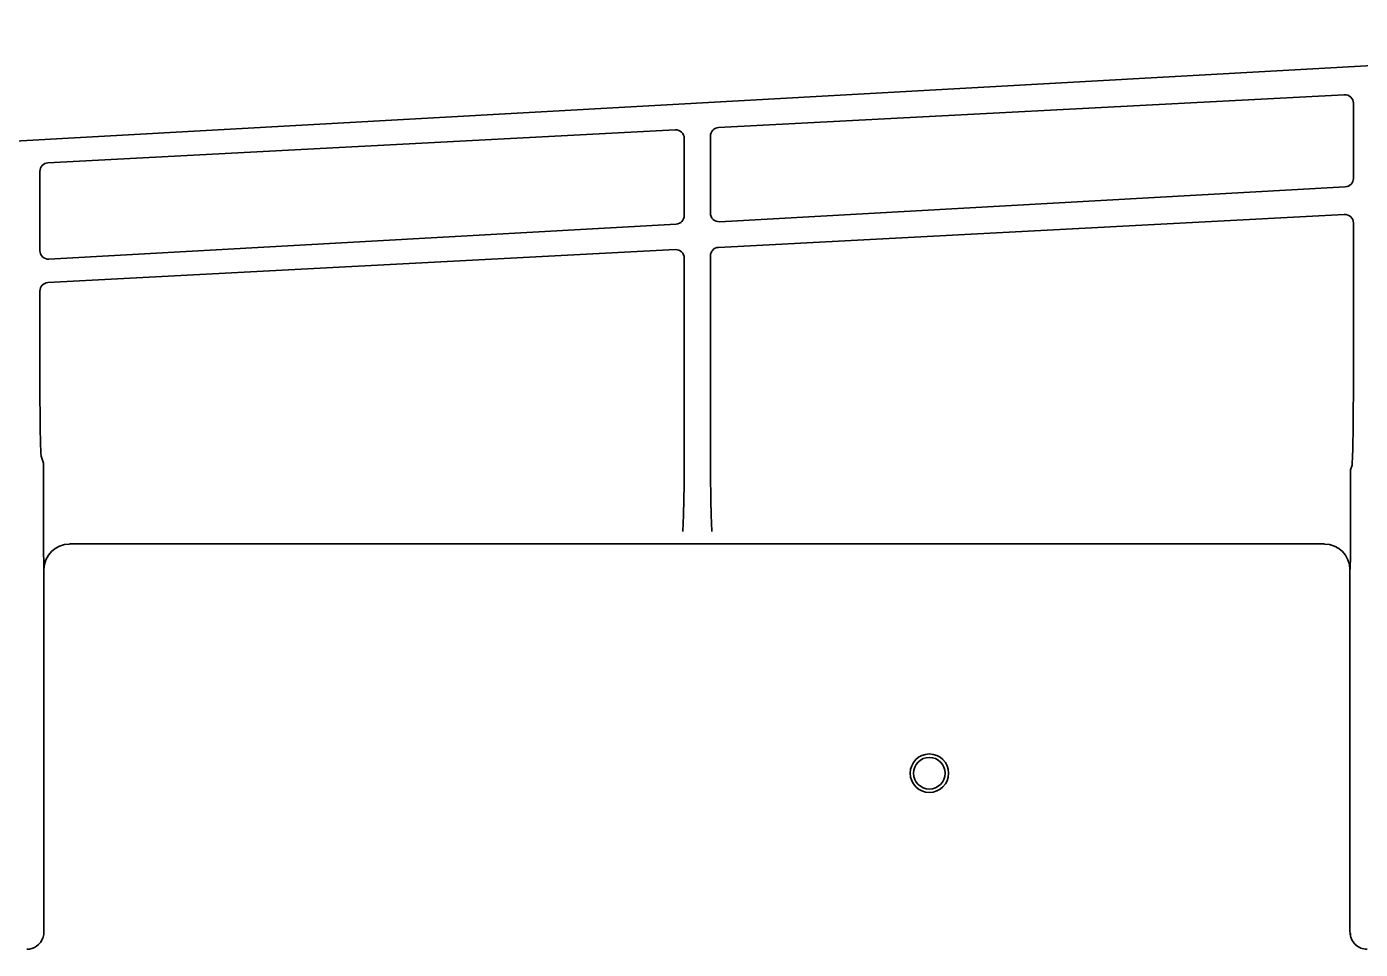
# Model space of a CAD drawing. Extents: x 5809 to 10669, y -850 to 3566.
# Drawn here: x 8951.4 to 9107.5, y 3341.7 to 3449.7 of the extents above; entities that cross this region are included whole.
import ezdxf

# ---------------------------------------------------------------- set-up
doc = ezdxf.new("R2010")
doc.units = 0
doc.header["$LTSCALE"] = 5
doc.layers.add('1', color=7, linetype='CONTINUOUS', true_color=0xffffff)

msp = doc.modelspace()

# ---------------------------------------------------------------- linework, layer by layer
at = {"layer": '1', "color": 7, "linetype": 'Continuous', "lineweight": 35}
for p, q in [((9190.67, 3449.74), (8906.29, 3433.89)), ((9032.38, 3437.92), (9105.65, 3441.77)), ((9106.71, 3440.77), (9106.71, 3431.98)), ((8953.87, 3433.8), (9027.31, 3437.65)), ((9031.43, 3427.9), (9031.43, 3436.92)), ((9028.37, 3436.66), (9028.37, 3427.62)), ((8952.92, 3423.52), (8952.92, 3432.8)), ((9105.76, 3430.99), (9032.49, 3426.9)), ((9032.38, 3423.9), (9105.65, 3427.75)), ((9027.42, 3426.62), (8953.98, 3422.52)), ((9106.71, 3426.75), (9106.71, 3407.89)), ((9027.31, 3423.63), (8953.87, 3419.78)), ((9031.43, 3397.62), (9031.43, 3422.91)), ((9028.37, 3397.7), (9028.37, 3422.64)), ((8952.92, 3418.78), (8952.92, 3408.15)), ((8953.07, 3399.46), (8953.34, 3398.64)), ((8953.36, 3397.84), (8953.36, 3389.46)), ((9106.55, 3398.39), (9106.37, 3397.84)), ((9106.37, 3397.84), (9106.37, 3390.21)), ((8956.4, 3389.17), (8956.4, 3389.17)), ((9103.32, 3389.17), (8956.4, 3389.17)), ((9103.32, 3389.17), (9103.32, 3389.17)), ((8953.39, 3386.21), (8953.4, 3386.17)), ((8953.4, 3386.17), (8953.4, 3343.78)), ((9106.33, 3386.22), (9106.31, 3386.17)), ((9106.31, 3343.78), (9106.31, 3386.17)), ((8953.26, 3343.05), (8953.3, 3343.14)), ((9106.42, 3343.14), (9106.45, 3343.05))]:
    msp.add_line(p, q, dxfattribs=at)
for radius in [2.25, 1.85]:
    msp.add_circle((9057.07, 3362.33), radius, dxfattribs=at)
for centre, major_axis, ratio, start_param, end_param in [((9105.71, 3440.77), (-0.829, 0.56), 0.999069, 3.735813, 5.359692), ((9027.37, 3436.66), (-0.829, 0.56), 0.999069, 3.735813, 5.359692), ((9032.43, 3436.92), (-0.996, 0.091), 0.99936, -1.425283, 0.090602), ((8953.92, 3432.8), (-0.996, 0.091), 0.99936, -1.425283, 0.090602), ((9105.71, 3431.98), (0.821, 0.571), 0.999112, 4.158901, 5.674785), ((9027.37, 3427.62), (0.821, 0.571), 0.999112, 4.158901, 5.674785), ((9032.43, 3427.9), (0.996, 0.089), 0.999321, 3.053132, 4.677011), ((9105.71, 3426.75), (-0.865, 0.501), 0.998992, 3.666843, 5.290721), ((8953.92, 3423.52), (0.996, 0.089), 0.999321, 3.053132, 4.677011), ((9027.37, 3422.64), (-0.829, 0.56), 0.999069, 3.735813, 5.359692), ((9032.43, 3422.9), (0.999, 0.037), 0.999278, 1.58848, 3.104364), ((8953.92, 3418.78), (-0.996, 0.091), 0.99936, -1.425283, 0.090602), ((8953.08, 3408.15), (0, 8.7), 0.017473, 1.570719, 3.08918), ((8953.34, 3397.84), (0, 0.8), 0.017455, -1.570796, -0.05236), ((9028.16, 3403.88), (0, 13.25), 0.017454, 3.193949, 4.226946), ((9031.64, 3403.88), (0, 13.25), 0.017473, 2.062849, 3.08918), ((8956.4, 3386.16), (-0.95, 2.85), 0.997466, -0.32105, 1.248833), ((9103.31, 3386.16), (0.95, 2.85), 0.997466, -1.248833, 0.32105), ((8951.4, 3343.78), (0.63, 1.9), 0.999999, 4.712376, 5.034356), ((9108.31, 3343.78), (-0.63, 1.9), 0.999999, 1.248833, 1.570813), ((9108.35, 3343.67), (1.98, 0.31), 0.977026, 2.980914, 4.552623), ((8951.36, 3343.67), (-1.98, 0.31), 0.977026, 1.730562, 2.981115)]:
    msp.add_ellipse(centre, major_axis=major_axis, ratio=ratio, start_param=start_param, end_param=end_param, dxfattribs=at)
for points, knots in [([(9106.71, 3407.89), (9106.71, 3407.81), (9106.71, 3407.74), (9106.71, 3407.59), (9106.71, 3407.37), (9106.71, 3407.15), (9106.71, 3406.71), (9106.71, 3406.14), (9106.7, 3405.57), (9106.7, 3405.15), (9106.7, 3405.01), (9106.7, 3404.73), (9106.7, 3404.59), (9106.69, 3404.19), (9106.69, 3403.92), (9106.69, 3403.41), (9106.68, 3403.16), (9106.68, 3402.8), (9106.68, 3402.68), (9106.68, 3402.5), (9106.68, 3402.44), (9106.67, 3402.33), (9106.67, 3402.27), (9106.67, 3401.99), (9106.67, 3401.77), (9106.66, 3401.36), (9106.65, 3401.16), (9106.65, 3400.79), (9106.64, 3400.57), (9106.64, 3400.36), (9106.63, 3400.28), (9106.63, 3400.24), (9106.63, 3400.12), (9106.63, 3400.05), (9106.62, 3399.83), (9106.62, 3399.69), (9106.61, 3399.5), (9106.61, 3399.44), (9106.6, 3399.33), (9106.6, 3399.27), (9106.59, 3399.11), (9106.59, 3399.01), (9106.58, 3398.82), (9106.57, 3398.73), (9106.57, 3398.6), (9106.56, 3398.56), (9106.56, 3398.49), (9106.56, 3398.46), (9106.56, 3398.43), (9106.55, 3398.41), (9106.55, 3398.4), (9106.55, 3398.39)], [0, 0, 0, 0, 0.015625, 0.015625, 0.03125, 0.0625, 0.0625, 0.125, 0.1875, 0.1875, 0.21875, 0.21875, 0.25, 0.25, 0.3125, 0.3125, 0.375, 0.375, 0.40625, 0.40625, 0.421875, 0.421875, 0.4375, 0.4375, 0.5, 0.5, 0.5625, 0.5625, 0.625, 0.640625, 0.640625, 0.65625, 0.65625, 0.6875, 0.6875, 0.75, 0.75, 0.78125, 0.78125, 0.8125, 0.8125, 0.875, 0.875, 0.9375, 0.9375, 0.96875, 0.96875, 0.984375, 0.992188, 0.992188, 1, 1, 1, 1]), ([(8953.36, 3389.46), (8953.36, 3389.42), (8953.36, 3389.38), (8953.36, 3389.31), (8953.36, 3389.27), (8953.36, 3389.15), (8953.36, 3389.07), (8953.36, 3388.92), (8953.36, 3388.84), (8953.36, 3388.73), (8953.36, 3388.69), (8953.36, 3388.62), (8953.36, 3388.58), (8953.36, 3388.39), (8953.36, 3388.25), (8953.36, 3387.97), (8953.36, 3387.83), (8953.37, 3387.56), (8953.37, 3387.43), (8953.37, 3387.18), (8953.37, 3387.05), (8953.38, 3386.81), (8953.38, 3386.68), (8953.38, 3386.5), (8953.38, 3386.45), (8953.38, 3386.36), (8953.38, 3386.31), (8953.38, 3386.27), (8953.39, 3386.24), (8953.39, 3386.22), (8953.39, 3386.21)], [0, 0, 0, 0, 0.03125, 0.03125, 0.0625, 0.0625, 0.125, 0.125, 0.1875, 0.1875, 0.21875, 0.21875, 0.25, 0.25, 0.375, 0.375, 0.5, 0.5, 0.625, 0.625, 0.75, 0.75, 0.875, 0.875, 0.9375, 0.9375, 0.96875, 0.984375, 0.984375, 1, 1, 1, 1])]:
    msp.add_open_spline(points, degree=3, knots=knots, dxfattribs=at)
msp.add_open_spline([(9106.37, 3390.21), (9106.37, 3390.2), (9106.37, 3390.17), (9106.37, 3390.12), (9106.37, 3390.07), (9106.37, 3390.02), (9106.37, 3389.97), (9106.37, 3389.92), (9106.37, 3389.87), (9106.37, 3389.81), (9106.37, 3389.75), (9106.37, 3389.69), (9106.37, 3389.62), (9106.37, 3389.55), (9106.37, 3389.48), (9106.37, 3389.41), (9106.37, 3389.33), (9106.37, 3389.24), (9106.37, 3389.16), (9106.37, 3389.06), (9106.37, 3388.97), (9106.37, 3388.87), (9106.37, 3388.76), (9106.37, 3388.65), (9106.37, 3388.53), (9106.37, 3388.42), (9106.37, 3388.3), (9106.37, 3388.19), (9106.37, 3388.08), (9106.36, 3387.98), (9106.36, 3387.88), (9106.36, 3387.77), (9106.36, 3387.68), (9106.36, 3387.58), (9106.36, 3387.49), (9106.36, 3387.4), (9106.36, 3387.31), (9106.36, 3387.23), (9106.36, 3387.15), (9106.36, 3387.08), (9106.35, 3387), (9106.35, 3386.94), (9106.35, 3386.87), (9106.35, 3386.81), (9106.35, 3386.75), (9106.35, 3386.7), (9106.35, 3386.65), (9106.35, 3386.6), (9106.35, 3386.56), (9106.35, 3386.52), (9106.34, 3386.48), (9106.34, 3386.44), (9106.34, 3386.41), (9106.34, 3386.38), (9106.34, 3386.36), (9106.34, 3386.33), (9106.34, 3386.31), (9106.34, 3386.29), (9106.34, 3386.28), (9106.34, 3386.26), (9106.33, 3386.25), (9106.33, 3386.24), (9106.33, 3386.23), (9106.33, 3386.23), (9106.33, 3386.22), (9106.33, 3386.22), (9106.33, 3386.22), (9106.33, 3386.22)], degree=3, dxfattribs=at)

doc.saveas('drawing.dxf')
